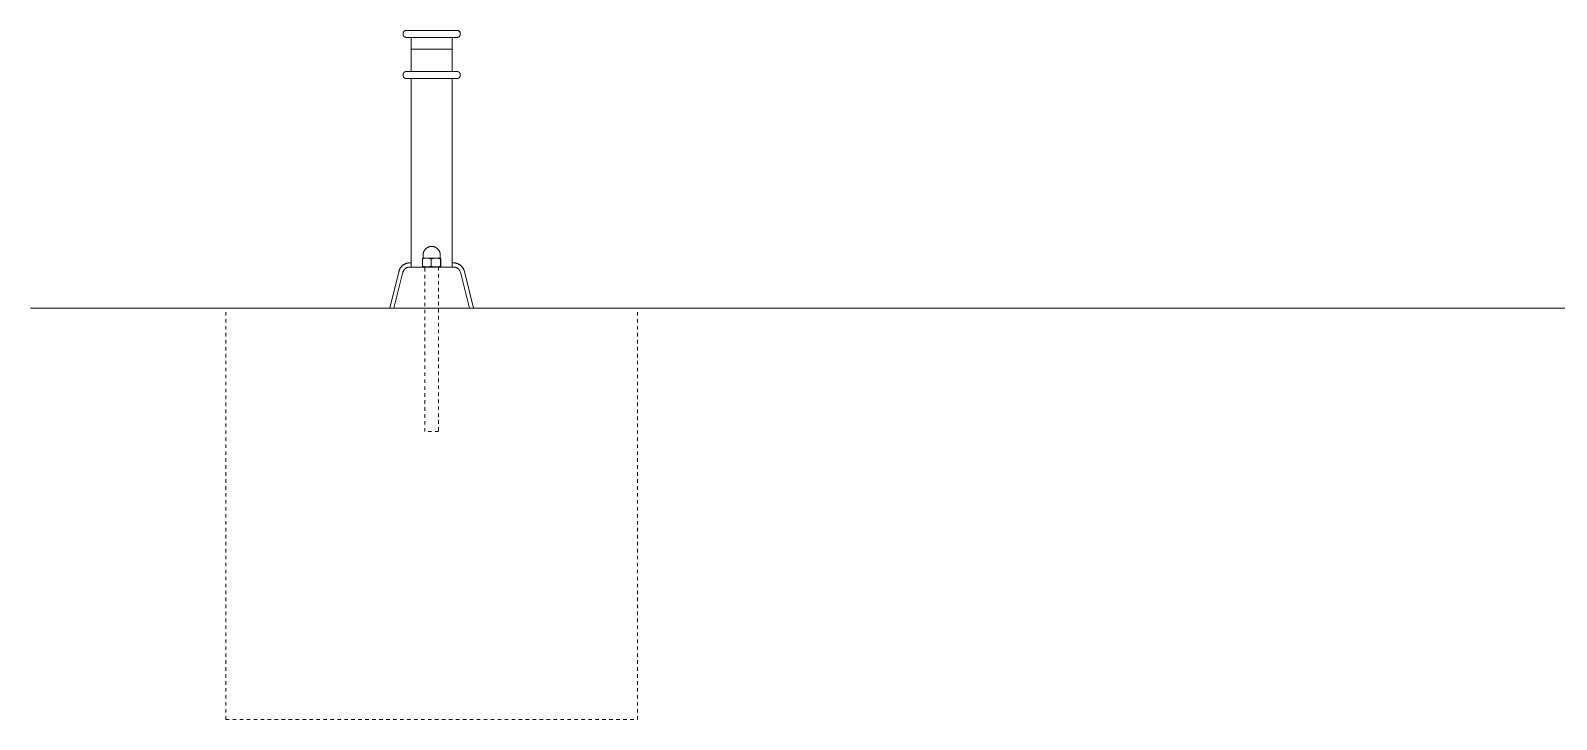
# Model space of a CAD drawing. Header units: inches. Extents: x -9 to 187, y -3 to 135.
# Drawn here: x -5.38 to 38.39, y 86.8 to 106.58 of the extents above; entities that cross this region are included whole.
import ezdxf

# ---------------------------------------------------------------- set-up
doc = ezdxf.new("R2010")
doc.units = ezdxf.units.IN
doc.linetypes.add('HIDDEN', pattern=[1.905, 1.27, -0.635])
doc.layers.add('ZANO_R', color=7, linetype='Continuous', lineweight=0)
doc.layers.add('ZANO_R_przerywana', color=250, linetype='HIDDEN', lineweight=0)

msp = doc.modelspace()

# ---------------------------------------------------------------- linework, layer by layer
at = {"layer": 'ZANO_R'}
for p, q in [((5.30864, 106.50271), (5.30869, 106.5054)), ((5.30864, 106.46334), (5.30864, 106.50271)), ((5.30864, 106.46334), (5.30869, 106.46066)), ((5.30869, 106.5054), (5.30883, 106.50809)), ((5.30869, 106.46066), (5.30883, 106.45797)), ((5.30883, 106.50809), (5.30906, 106.51076)), ((5.30883, 106.45797), (5.30906, 106.45529)), ((5.30906, 106.51076), (5.30938, 106.51343)), ((5.30906, 106.45529), (5.30938, 106.45262)), ((5.30938, 106.51343), (5.30979, 106.51609)), ((5.30938, 106.45262), (5.30979, 106.44997)), ((5.30979, 106.51609), (5.31029, 106.51873)), ((5.30979, 106.44997), (5.31029, 106.44733)), ((5.31029, 106.51873), (5.31088, 106.52135)), ((5.31029, 106.44733), (5.31088, 106.4447)), ((5.31088, 106.52135), (5.31156, 106.52395)), ((5.31088, 106.4447), (5.31156, 106.4421)), ((5.31156, 106.52395), (5.31233, 106.52653)), ((5.31156, 106.4421), (5.31233, 106.43953)), ((5.31233, 106.52653), (5.31319, 106.52908)), ((5.31233, 106.43953), (5.31319, 106.43698)), ((5.31319, 106.52908), (5.31413, 106.5316)), ((5.31319, 106.43698), (5.31413, 106.43446)), ((5.31413, 106.5316), (5.31516, 106.53408)), ((5.31413, 106.43446), (5.31516, 106.43198)), ((5.31516, 106.53408), (5.31627, 106.53653)), ((5.31516, 106.43198), (5.31627, 106.42953)), ((5.31627, 106.53653), (5.31747, 106.53894)), ((5.31627, 106.42953), (5.31747, 106.42712)), ((5.31747, 106.53894), (5.31875, 106.5413)), ((5.31747, 106.42712), (5.31875, 106.42476)), ((5.31875, 106.5413), (5.3201, 106.54362)), ((5.31875, 106.42476), (5.3201, 106.42243)), ((5.3201, 106.54362), (5.32154, 106.54589)), ((5.3201, 106.42243), (5.32154, 106.42016)), ((5.32154, 106.54589), (5.32305, 106.54812)), ((5.32154, 106.42016), (5.32305, 106.41794)), ((5.32305, 106.54812), (5.32464, 106.55029)), ((5.32305, 106.41794), (5.32464, 106.41577)), ((5.32464, 106.55029), (5.3263, 106.5524)), ((5.32464, 106.41577), (5.3263, 106.41366)), ((5.3263, 106.5524), (5.32803, 106.55446)), ((5.3263, 106.41366), (5.32803, 106.4116)), ((5.32803, 106.55446), (5.32984, 106.55645)), ((5.32803, 106.4116), (5.32984, 106.4096)), ((5.32984, 106.55645), (5.3317, 106.55839)), ((5.32984, 106.4096), (5.3317, 106.40767)), ((5.3317, 106.55839), (5.33364, 106.56026)), ((5.3317, 106.40767), (5.33364, 106.4058)), ((5.33364, 106.56026), (5.33563, 106.56206)), ((5.33364, 106.4058), (5.33563, 106.404)), ((5.33563, 106.56206), (5.33769, 106.56379)), ((5.33563, 106.404), (5.33769, 106.40227)), ((5.33769, 106.56379), (5.3398, 106.56545)), ((5.33769, 106.40227), (5.3398, 106.40061)), ((5.3398, 106.56545), (5.34197, 106.56704)), ((5.3398, 106.40061), (5.34197, 106.39902)), ((5.34197, 106.56704), (5.3442, 106.56855)), ((5.34197, 106.39902), (5.3442, 106.39751)), ((5.3442, 106.56855), (5.34647, 106.56999)), ((5.3442, 106.39751), (5.34647, 106.39607)), ((5.34647, 106.56999), (5.34879, 106.57134)), ((5.34647, 106.39607), (5.34879, 106.39471)), ((5.34879, 106.57134), (5.35115, 106.57262)), ((5.34879, 106.39471), (5.35115, 106.39344)), ((5.35115, 106.57262), (5.35356, 106.57382)), ((5.35115, 106.39344), (5.35356, 106.39224)), ((5.35356, 106.57382), (5.35601, 106.57493)), ((5.35356, 106.39224), (5.35601, 106.39113)), ((5.35601, 106.57493), (5.35849, 106.57596)), ((5.35601, 106.39113), (5.35849, 106.3901)), ((5.35849, 106.57596), (5.36101, 106.5769)), ((5.35849, 106.3901), (5.36101, 106.38916)), ((5.36101, 106.5769), (5.36356, 106.57776)), ((5.36101, 106.38916), (5.36356, 106.3883)), ((5.36356, 106.57776), (5.36614, 106.57853)), ((5.36356, 106.3883), (5.36614, 106.38753)), ((5.36614, 106.57853), (5.36874, 106.57921)), ((5.36614, 106.38753), (5.36874, 106.38685)), ((5.36874, 106.57921), (5.37136, 106.5798)), ((5.36874, 106.38685), (5.37136, 106.38626)), ((5.37136, 106.5798), (5.374, 106.5803)), ((5.37136, 106.38626), (5.374, 106.38575)), ((5.374, 106.5803), (5.37666, 106.58071)), ((5.374, 106.38575), (5.37666, 106.38534)), ((5.37666, 106.58071), (5.37933, 106.58103)), ((5.37666, 106.38534), (5.37933, 106.38502)), ((5.37933, 106.58103), (5.382, 106.58126)), ((5.37933, 106.38502), (5.382, 106.38479)), ((5.382, 106.58126), (5.38469, 106.5814)), ((5.382, 106.38479), (5.38469, 106.38466)), ((5.38469, 106.5814), (5.38738, 106.58145)), ((5.38469, 106.38466), (5.38738, 106.38461)), ((6.86284, 106.58145), (5.38738, 106.58145)), ((6.86284, 106.38461), (5.38738, 106.38461)), ((5.53459, 106.04952), (5.53459, 106.38461)), ((6.71563, 106.04952), (6.71563, 106.38461)), ((6.86553, 106.5814), (6.86284, 106.58145)), ((6.86553, 106.38466), (6.86284, 106.38461)), ((6.86822, 106.58126), (6.86553, 106.5814)), ((6.86822, 106.38479), (6.86553, 106.38466)), ((6.87089, 106.58103), (6.86822, 106.58126)), ((6.87089, 106.38502), (6.86822, 106.38479)), ((6.87356, 106.58071), (6.87089, 106.58103)), ((6.87356, 106.38534), (6.87089, 106.38502)), ((6.87622, 106.5803), (6.87356, 106.58071)), ((6.87622, 106.38575), (6.87356, 106.38534)), ((6.87886, 106.5798), (6.87622, 106.5803)), ((6.87886, 106.38626), (6.87622, 106.38575)), ((6.88148, 106.57921), (6.87886, 106.5798)), ((6.88148, 106.38685), (6.87886, 106.38626)), ((6.88408, 106.57853), (6.88148, 106.57921)), ((6.88408, 106.38753), (6.88148, 106.38685)), ((6.88666, 106.57776), (6.88408, 106.57853)), ((6.88666, 106.3883), (6.88408, 106.38753)), ((6.88921, 106.5769), (6.88666, 106.57776)), ((6.88921, 106.38916), (6.88666, 106.3883)), ((6.89173, 106.57596), (6.88921, 106.5769)), ((6.89173, 106.3901), (6.88921, 106.38916)), ((6.89421, 106.57493), (6.89173, 106.57596)), ((6.89421, 106.39113), (6.89173, 106.3901)), ((6.89666, 106.57382), (6.89421, 106.57493)), ((6.89666, 106.39224), (6.89421, 106.39113)), ((6.89907, 106.57262), (6.89666, 106.57382)), ((6.89907, 106.39344), (6.89666, 106.39224)), ((6.90143, 106.57134), (6.89907, 106.57262)), ((6.90143, 106.39471), (6.89907, 106.39344)), ((6.90375, 106.56999), (6.90143, 106.57134)), ((6.90375, 106.39607), (6.90143, 106.39471)), ((6.90602, 106.56855), (6.90375, 106.56999)), ((6.90602, 106.39751), (6.90375, 106.39607)), ((6.90825, 106.56704), (6.90602, 106.56855)), ((6.90825, 106.39902), (6.90602, 106.39751)), ((6.91042, 106.56545), (6.90825, 106.56704)), ((6.91042, 106.40061), (6.90825, 106.39902)), ((6.91253, 106.56379), (6.91042, 106.56545)), ((6.91253, 106.40227), (6.91042, 106.40061)), ((6.91459, 106.56206), (6.91253, 106.56379)), ((6.91459, 106.404), (6.91253, 106.40227)), ((6.91658, 106.56026), (6.91459, 106.56206)), ((6.91658, 106.4058), (6.91459, 106.404)), ((6.91852, 106.55839), (6.91658, 106.56026)), ((6.91852, 106.40767), (6.91658, 106.4058)), ((6.92038, 106.55645), (6.91852, 106.55839)), ((6.92038, 106.4096), (6.91852, 106.40767)), ((6.92219, 106.55446), (6.92038, 106.55645)), ((6.92219, 106.4116), (6.92038, 106.4096)), ((6.92392, 106.5524), (6.92219, 106.55446)), ((6.92392, 106.41366), (6.92219, 106.4116)), ((6.92558, 106.55029), (6.92392, 106.5524)), ((6.92558, 106.41577), (6.92392, 106.41366)), ((6.92717, 106.54812), (6.92558, 106.55029)), ((6.92717, 106.41794), (6.92558, 106.41577)), ((6.92868, 106.54589), (6.92717, 106.54812)), ((6.92868, 106.42016), (6.92717, 106.41794)), ((6.93012, 106.54362), (6.92868, 106.54589)), ((6.93012, 106.42243), (6.92868, 106.42016)), ((6.93147, 106.5413), (6.93012, 106.54362)), ((6.93147, 106.42476), (6.93012, 106.42243)), ((6.93275, 106.53894), (6.93147, 106.5413)), ((6.93275, 106.42712), (6.93147, 106.42476)), ((6.93395, 106.53653), (6.93275, 106.53894)), ((6.93395, 106.42953), (6.93275, 106.42712)), ((6.93506, 106.53408), (6.93395, 106.53653)), ((6.93506, 106.43198), (6.93395, 106.42953)), ((6.93609, 106.5316), (6.93506, 106.53408)), ((6.93609, 106.43446), (6.93506, 106.43198)), ((6.93703, 106.52908), (6.93609, 106.5316)), ((6.93703, 106.43698), (6.93609, 106.43446)), ((6.93789, 106.52653), (6.93703, 106.52908)), ((6.93789, 106.43953), (6.93703, 106.43698)), ((6.93866, 106.52395), (6.93789, 106.52653)), ((6.93866, 106.4421), (6.93789, 106.43953)), ((6.93934, 106.52135), (6.93866, 106.52395)), ((6.93934, 106.4447), (6.93866, 106.4421)), ((6.93993, 106.51873), (6.93934, 106.52135)), ((6.93993, 106.44733), (6.93934, 106.4447)), ((6.94043, 106.51609), (6.93993, 106.51873)), ((6.94043, 106.44997), (6.93993, 106.44733)), ((6.94084, 106.51343), (6.94043, 106.51609)), ((6.94084, 106.45262), (6.94043, 106.44997)), ((6.94116, 106.51076), (6.94084, 106.51343)), ((6.94116, 106.45529), (6.94084, 106.45262)), ((6.94139, 106.50809), (6.94116, 106.51076)), ((6.94139, 106.45797), (6.94116, 106.45529)), ((6.94153, 106.5054), (6.94139, 106.50809)), ((6.94153, 106.46066), (6.94139, 106.45797)), ((6.94158, 106.50271), (6.94153, 106.5054)), ((6.94158, 106.46334), (6.94153, 106.46066)), ((6.94158, 106.46334), (6.94158, 106.50271)), ((5.53459, 106.04952), (5.53459, 106.03887)), ((6.71563, 106.04952), (5.53459, 106.04952)), ((5.53459, 105.87228), (5.53459, 106.03887)), ((6.71563, 106.04952), (6.71563, 106.03887)), ((6.71563, 105.87228), (6.71563, 106.03887)), ((5.53459, 105.87228), (5.53459, 105.40042)), ((6.71563, 105.87228), (6.71563, 105.40042)), ((5.30864, 105.32168), (5.30869, 105.32437)), ((5.30864, 105.28231), (5.30864, 105.32168)), ((5.30864, 105.28231), (5.30869, 105.27962)), ((5.30869, 105.32437), (5.30883, 105.32705)), ((5.30869, 105.27962), (5.30883, 105.27694)), ((5.30883, 105.32705), (5.30906, 105.32973)), ((5.30883, 105.27694), (5.30906, 105.27426)), ((5.30906, 105.32973), (5.30938, 105.3324)), ((5.30906, 105.27426), (5.30938, 105.27159)), ((5.30938, 105.3324), (5.30979, 105.33506)), ((5.30938, 105.27159), (5.30979, 105.26893)), ((5.30979, 105.33506), (5.31029, 105.3377)), ((5.30979, 105.26893), (5.31029, 105.26629)), ((5.31029, 105.3377), (5.31088, 105.34032)), ((5.31029, 105.26629), (5.31088, 105.26367)), ((5.31088, 105.34032), (5.31156, 105.34292)), ((5.31088, 105.26367), (5.31156, 105.26107)), ((5.31156, 105.34292), (5.31233, 105.3455)), ((5.31156, 105.26107), (5.31233, 105.25849)), ((5.31233, 105.3455), (5.31319, 105.34805)), ((5.31233, 105.25849), (5.31319, 105.25595)), ((5.31319, 105.34805), (5.31413, 105.35056)), ((5.31319, 105.25595), (5.31413, 105.25343)), ((5.31413, 105.35056), (5.31516, 105.35305)), ((5.31413, 105.25343), (5.31516, 105.25094)), ((5.31516, 105.35305), (5.31627, 105.3555)), ((5.31516, 105.25094), (5.31627, 105.2485)), ((5.31627, 105.3555), (5.31747, 105.3579)), ((5.31627, 105.2485), (5.31747, 105.24609)), ((5.31747, 105.3579), (5.31875, 105.36027)), ((5.31747, 105.24609), (5.31875, 105.24372)), ((5.31875, 105.36027), (5.3201, 105.36259)), ((5.31875, 105.24372), (5.3201, 105.2414)), ((5.3201, 105.36259), (5.32154, 105.36486)), ((5.3201, 105.2414), (5.32154, 105.23913)), ((5.32154, 105.36486), (5.32305, 105.36709)), ((5.32154, 105.23913), (5.32305, 105.23691)), ((5.32305, 105.36709), (5.32464, 105.36926)), ((5.32305, 105.23691), (5.32464, 105.23474)), ((5.32464, 105.36926), (5.3263, 105.37137)), ((5.32464, 105.23474), (5.3263, 105.23262)), ((5.3263, 105.37137), (5.32803, 105.37343)), ((5.3263, 105.23262), (5.32803, 105.23057)), ((5.32803, 105.37343), (5.32984, 105.37542)), ((5.32803, 105.23057), (5.32984, 105.22857)), ((5.32984, 105.37542), (5.3317, 105.37735)), ((5.32984, 105.22857), (5.3317, 105.22664)), ((5.3317, 105.37735), (5.33364, 105.37922)), ((5.3317, 105.22664), (5.33364, 105.22477)), ((5.33364, 105.37922), (5.33563, 105.38102)), ((5.33364, 105.22477), (5.33563, 105.22297)), ((5.33563, 105.38102), (5.33769, 105.38276)), ((5.33563, 105.22297), (5.33769, 105.22124)), ((5.33769, 105.38276), (5.3398, 105.38442)), ((5.33769, 105.22124), (5.3398, 105.21958)), ((5.3398, 105.38442), (5.34197, 105.386)), ((5.3398, 105.21958), (5.34197, 105.21799)), ((5.34197, 105.386), (5.3442, 105.38752)), ((5.34197, 105.21799), (5.3442, 105.21648)), ((5.3442, 105.38752), (5.34647, 105.38895)), ((5.3442, 105.21648), (5.34647, 105.21504)), ((5.34647, 105.38895), (5.34879, 105.39031)), ((5.34647, 105.21504), (5.34879, 105.21368)), ((5.34879, 105.39031), (5.35115, 105.39159)), ((5.34879, 105.21368), (5.35115, 105.2124)), ((5.35115, 105.39159), (5.35356, 105.39278)), ((5.35115, 105.2124), (5.35356, 105.21121)), ((5.35356, 105.39278), (5.35601, 105.3939)), ((5.35356, 105.21121), (5.35601, 105.2101)), ((5.35601, 105.3939), (5.35849, 105.39493)), ((5.35601, 105.2101), (5.35849, 105.20907)), ((5.35849, 105.39493), (5.36101, 105.39587)), ((5.35849, 105.20907), (5.36101, 105.20812)), ((5.36101, 105.39587), (5.36356, 105.39673)), ((5.36101, 105.20812), (5.36356, 105.20727)), ((5.36356, 105.39673), (5.36614, 105.3975)), ((5.36356, 105.20727), (5.36614, 105.2065)), ((5.36614, 105.3975), (5.36874, 105.39818)), ((5.36614, 105.2065), (5.36874, 105.20582)), ((5.36874, 105.39818), (5.37136, 105.39877)), ((5.36874, 105.20582), (5.37136, 105.20522)), ((5.37136, 105.39877), (5.374, 105.39927)), ((5.37136, 105.20522), (5.374, 105.20472)), ((5.374, 105.39927), (5.37666, 105.39968)), ((5.374, 105.20472), (5.37666, 105.20431)), ((5.37666, 105.39968), (5.37933, 105.4)), ((5.37666, 105.20431), (5.37933, 105.20399)), ((5.37933, 105.4), (5.382, 105.40023)), ((5.37933, 105.20399), (5.382, 105.20376)), ((5.382, 105.40023), (5.38469, 105.40037)), ((5.382, 105.20376), (5.38469, 105.20362)), ((5.38469, 105.40037), (5.38738, 105.40042)), ((5.38469, 105.20362), (5.38738, 105.20358)), ((6.86284, 105.40042), (5.38738, 105.40042)), ((6.86284, 105.20358), (5.38738, 105.20358)), ((5.53459, 105.20358), (5.53459, 99.78685)), ((6.71563, 105.20358), (6.71563, 99.78685)), ((6.86553, 105.40037), (6.86284, 105.40042)), ((6.86553, 105.20362), (6.86284, 105.20358)), ((6.86822, 105.40023), (6.86553, 105.40037)), ((6.86822, 105.20376), (6.86553, 105.20362)), ((6.87089, 105.4), (6.86822, 105.40023)), ((6.87089, 105.20399), (6.86822, 105.20376)), ((6.87356, 105.39968), (6.87089, 105.4)), ((6.87356, 105.20431), (6.87089, 105.20399)), ((6.87622, 105.39927), (6.87356, 105.39968)), ((6.87622, 105.20472), (6.87356, 105.20431)), ((6.87886, 105.39877), (6.87622, 105.39927)), ((6.87886, 105.20522), (6.87622, 105.20472)), ((6.88148, 105.39818), (6.87886, 105.39877)), ((6.88148, 105.20582), (6.87886, 105.20522)), ((6.88408, 105.3975), (6.88148, 105.39818)), ((6.88408, 105.2065), (6.88148, 105.20582)), ((6.88666, 105.39673), (6.88408, 105.3975)), ((6.88666, 105.20727), (6.88408, 105.2065)), ((6.88921, 105.39587), (6.88666, 105.39673)), ((6.88921, 105.20812), (6.88666, 105.20727)), ((6.89173, 105.39493), (6.88921, 105.39587)), ((6.89173, 105.20907), (6.88921, 105.20812)), ((6.89421, 105.3939), (6.89173, 105.39493)), ((6.89421, 105.2101), (6.89173, 105.20907)), ((6.89666, 105.39278), (6.89421, 105.3939)), ((6.89666, 105.21121), (6.89421, 105.2101)), ((6.89907, 105.39159), (6.89666, 105.39278)), ((6.89907, 105.2124), (6.89666, 105.21121)), ((6.90143, 105.39031), (6.89907, 105.39159)), ((6.90143, 105.21368), (6.89907, 105.2124)), ((6.90375, 105.38895), (6.90143, 105.39031)), ((6.90375, 105.21504), (6.90143, 105.21368)), ((6.90602, 105.38752), (6.90375, 105.38895)), ((6.90602, 105.21648), (6.90375, 105.21504)), ((6.90825, 105.386), (6.90602, 105.38752)), ((6.90825, 105.21799), (6.90602, 105.21648)), ((6.91042, 105.38442), (6.90825, 105.386)), ((6.91042, 105.21958), (6.90825, 105.21799)), ((6.91253, 105.38276), (6.91042, 105.38442)), ((6.91253, 105.22124), (6.91042, 105.21958)), ((6.91459, 105.38102), (6.91253, 105.38276)), ((6.91459, 105.22297), (6.91253, 105.22124)), ((6.91658, 105.37922), (6.91459, 105.38102)), ((6.91658, 105.22477), (6.91459, 105.22297)), ((6.91852, 105.37735), (6.91658, 105.37922)), ((6.91852, 105.22664), (6.91658, 105.22477)), ((6.92038, 105.37542), (6.91852, 105.37735)), ((6.92038, 105.22857), (6.91852, 105.22664)), ((6.92219, 105.37343), (6.92038, 105.37542)), ((6.92219, 105.23057), (6.92038, 105.22857)), ((6.92392, 105.37137), (6.92219, 105.37343)), ((6.92392, 105.23262), (6.92219, 105.23057)), ((6.92558, 105.36926), (6.92392, 105.37137)), ((6.92558, 105.23474), (6.92392, 105.23262)), ((6.92717, 105.36709), (6.92558, 105.36926)), ((6.92717, 105.23691), (6.92558, 105.23474)), ((6.92868, 105.36486), (6.92717, 105.36709)), ((6.92868, 105.23913), (6.92717, 105.23691)), ((6.93012, 105.36259), (6.92868, 105.36486)), ((6.93012, 105.2414), (6.92868, 105.23913)), ((6.93147, 105.36027), (6.93012, 105.36259)), ((6.93147, 105.24372), (6.93012, 105.2414)), ((6.93275, 105.3579), (6.93147, 105.36027)), ((6.93275, 105.24609), (6.93147, 105.24372)), ((6.93395, 105.3555), (6.93275, 105.3579)), ((6.93395, 105.2485), (6.93275, 105.24609)), ((6.93506, 105.35305), (6.93395, 105.3555)), ((6.93506, 105.25094), (6.93395, 105.2485)), ((6.93609, 105.35056), (6.93506, 105.35305)), ((6.93609, 105.25343), (6.93506, 105.25094)), ((6.93703, 105.34805), (6.93609, 105.35056)), ((6.93703, 105.25595), (6.93609, 105.25343)), ((6.93789, 105.3455), (6.93703, 105.34805)), ((6.93789, 105.25849), (6.93703, 105.25595)), ((6.93866, 105.34292), (6.93789, 105.3455)), ((6.93866, 105.26107), (6.93789, 105.25849)), ((6.93934, 105.34032), (6.93866, 105.34292)), ((6.93934, 105.26367), (6.93866, 105.26107)), ((6.93993, 105.3377), (6.93934, 105.34032)), ((6.93993, 105.26629), (6.93934, 105.26367)), ((6.94043, 105.33506), (6.93993, 105.3377)), ((6.94043, 105.26893), (6.93993, 105.26629)), ((6.94084, 105.3324), (6.94043, 105.33506)), ((6.94084, 105.27159), (6.94043, 105.26893)), ((6.94116, 105.32973), (6.94084, 105.3324)), ((6.94116, 105.27426), (6.94084, 105.27159)), ((6.94139, 105.32705), (6.94116, 105.32973)), ((6.94139, 105.27694), (6.94116, 105.27426)), ((6.94153, 105.32437), (6.94139, 105.32705)), ((6.94153, 105.27962), (6.94139, 105.27694)), ((6.94158, 105.32168), (6.94153, 105.32437)), ((6.94158, 105.28231), (6.94153, 105.27962)), ((6.94158, 105.28231), (6.94158, 105.32168)), ((5.90291, 100.23983), (5.90665, 100.24735)), ((5.90665, 100.24735), (5.91064, 100.25475)), ((5.91064, 100.25475), (5.91488, 100.262)), ((5.91488, 100.262), (5.91937, 100.2691)), ((5.91937, 100.2691), (5.9241, 100.27605)), ((5.9241, 100.27605), (5.92906, 100.28283)), ((5.92906, 100.28283), (5.93425, 100.28943)), ((5.93425, 100.28943), (5.93966, 100.29586)), ((5.93966, 100.29586), (5.94529, 100.3021)), ((5.94529, 100.3021), (5.95113, 100.30814)), ((5.95113, 100.30814), (5.95717, 100.31398)), ((5.95717, 100.31398), (5.96341, 100.31961)), ((5.96341, 100.31961), (5.96983, 100.32502)), ((5.96983, 100.32502), (5.97644, 100.33021)), ((5.97644, 100.33021), (5.98322, 100.33517)), ((5.98322, 100.33517), (5.99016, 100.3399)), ((5.99016, 100.3399), (5.99727, 100.34438)), ((5.99727, 100.34438), (6.00452, 100.34863)), ((6.00452, 100.34863), (6.01191, 100.35262)), ((6.01191, 100.35262), (6.01944, 100.35636)), ((6.01944, 100.35636), (6.02708, 100.35983)), ((6.02708, 100.35983), (6.03485, 100.36305)), ((6.03485, 100.36305), (6.04271, 100.366)), ((6.04271, 100.366), (6.05068, 100.36868)), ((6.05068, 100.36868), (6.05873, 100.37108)), ((6.05873, 100.37108), (6.06685, 100.37321)), ((6.06685, 100.37321), (6.07505, 100.37506)), ((6.07505, 100.37506), (6.0833, 100.37663)), ((6.0833, 100.37663), (6.09161, 100.37791)), ((6.09161, 100.37791), (6.09995, 100.37891)), ((6.09995, 100.37891), (6.10832, 100.37963)), ((6.10832, 100.37963), (6.11671, 100.38006)), ((6.11671, 100.38006), (6.12511, 100.3802)), ((6.12511, 100.3802), (6.13351, 100.38006)), ((6.13351, 100.38006), (6.1419, 100.37963)), ((6.1419, 100.37963), (6.15027, 100.37891)), ((6.15027, 100.37891), (6.15861, 100.37791)), ((6.15861, 100.37791), (6.16692, 100.37663)), ((6.16692, 100.37663), (6.17517, 100.37506)), ((6.17517, 100.37506), (6.18337, 100.37321)), ((6.18337, 100.37321), (6.19149, 100.37108)), ((6.19149, 100.37108), (6.19954, 100.36868)), ((6.19954, 100.36868), (6.20751, 100.366)), ((6.20751, 100.366), (6.21537, 100.36305)), ((6.21537, 100.36305), (6.22314, 100.35983)), ((6.22314, 100.35983), (6.23078, 100.35636)), ((6.23078, 100.35636), (6.23831, 100.35262)), ((6.23831, 100.35262), (6.2457, 100.34863)), ((6.2457, 100.34863), (6.25295, 100.34438)), ((6.25295, 100.34438), (6.26006, 100.3399)), ((6.26006, 100.3399), (6.267, 100.33517)), ((6.267, 100.33517), (6.27378, 100.33021)), ((6.27378, 100.33021), (6.28039, 100.32502)), ((6.28039, 100.32502), (6.28681, 100.31961)), ((6.28681, 100.31961), (6.29305, 100.31398)), ((6.29305, 100.31398), (6.29909, 100.30814)), ((6.29909, 100.30814), (6.30493, 100.3021)), ((6.30493, 100.3021), (6.31056, 100.29586)), ((6.31056, 100.29586), (6.31597, 100.28943)), ((6.31597, 100.28943), (6.32116, 100.28283)), ((6.32116, 100.28283), (6.32612, 100.27605)), ((6.32612, 100.27605), (6.33085, 100.2691)), ((6.33085, 100.2691), (6.33534, 100.262)), ((6.33534, 100.262), (6.33958, 100.25475)), ((6.33958, 100.25475), (6.34357, 100.24735)), ((6.34357, 100.24735), (6.34731, 100.23983)), ((5.25937, 99.80471), (5.26661, 99.81249)), ((5.26661, 99.81249), (5.27411, 99.82003)), ((5.27411, 99.82003), (5.28186, 99.8273)), ((5.28186, 99.8273), (5.28986, 99.83431)), ((5.28986, 99.83431), (5.29809, 99.84104)), ((5.29809, 99.84104), (5.30654, 99.84749)), ((5.30654, 99.84749), (5.31521, 99.85364)), ((5.31521, 99.85364), (5.32408, 99.85949)), ((5.32408, 99.85949), (5.33315, 99.86504)), ((5.33315, 99.86504), (5.3424, 99.87028)), ((5.3424, 99.87028), (5.35183, 99.8752)), ((5.35183, 99.8752), (5.36142, 99.87979)), ((5.36142, 99.87979), (5.37115, 99.88406)), ((5.37115, 99.88406), (5.38103, 99.88799)), ((5.38103, 99.88799), (5.39104, 99.89158)), ((5.39104, 99.89158), (5.40116, 99.89483)), ((5.40116, 99.89483), (5.41139, 99.89773)), ((5.41139, 99.89773), (5.42171, 99.90028)), ((5.42171, 99.90028), (5.43211, 99.90248)), ((5.43211, 99.90248), (5.44258, 99.90433)), ((5.44258, 99.90433), (5.45311, 99.90581)), ((5.45311, 99.90581), (5.46368, 99.90694)), ((5.46368, 99.90694), (5.47428, 99.9077)), ((5.4743, 99.9077), (5.53459, 99.9077)), ((5.86353, 100.02272), (5.86905, 100.04548)), ((5.87559, 100.02687), (5.86353, 100.02272)), ((5.86353, 99.81254), (5.86353, 100.02272)), ((5.87559, 99.8084), (5.86353, 99.81254)), ((5.86905, 99.78979), (5.86353, 99.81254)), ((5.86905, 100.04548), (5.86922, 100.04558)), ((5.86923, 100.04558), (5.86922, 100.04558)), ((5.86922, 100.04558), (5.86922, 100.04558)), ((5.86922, 100.04558), (5.86923, 100.04558)), ((5.86923, 100.04558), (5.86928, 100.04558)), ((5.86928, 100.04558), (5.86957, 100.04558)), ((5.86957, 100.04558), (5.87086, 100.04558)), ((5.87086, 100.04558), (5.87644, 100.04558)), ((5.87489, 100.04565), (5.87505, 100.04567)), ((5.87505, 100.04567), (5.8752, 100.04569)), ((5.8752, 100.04569), (5.87536, 100.04572)), ((5.87536, 100.04572), (5.87552, 100.04576)), ((5.87552, 100.04576), (5.87567, 100.0458)), ((5.88778, 100.03061), (5.87559, 100.02687)), ((5.88778, 99.80466), (5.87559, 99.8084)), ((5.87567, 100.0458), (5.87582, 100.04584)), ((5.87582, 100.04584), (5.87597, 100.04589)), ((5.87597, 100.04589), (5.87612, 100.04595)), ((5.87612, 100.04595), (5.87627, 100.04601)), ((5.87627, 100.04601), (5.87642, 100.04608)), ((5.87642, 100.04608), (5.87656, 100.04615)), ((5.87644, 100.04558), (5.89962, 100.04558)), ((5.87656, 100.04615), (5.8767, 100.04623)), ((5.8767, 100.04623), (5.87684, 100.04631)), ((5.87684, 100.04631), (5.87697, 100.04639)), ((5.87697, 100.04639), (5.8771, 100.04648)), ((5.8771, 100.04648), (5.87723, 100.04658)), ((5.87723, 100.04658), (5.87736, 100.04668)), ((5.87736, 100.04668), (5.87748, 100.04678)), ((5.87748, 100.04678), (5.87759, 100.04689)), ((5.87759, 100.04689), (5.87771, 100.047)), ((5.87771, 100.047), (5.87782, 100.04711)), ((5.87782, 100.04711), (5.87793, 100.04723)), ((5.87793, 100.04723), (5.87803, 100.04735)), ((5.87803, 100.04735), (5.87813, 100.04748)), ((5.87813, 100.04748), (5.87822, 100.04761)), ((5.87822, 100.04761), (5.87831, 100.04774)), ((5.87831, 100.04774), (5.87839, 100.04787)), ((5.87839, 100.04787), (5.87847, 100.04801)), ((5.87847, 100.04801), (5.87855, 100.04815)), ((5.87855, 100.04815), (5.87862, 100.0483)), ((5.87862, 100.0483), (5.87868, 100.04844)), ((5.87868, 100.04844), (5.87874, 100.04859)), ((5.87874, 100.04859), (5.8788, 100.04874)), ((5.8788, 100.04874), (5.87885, 100.04889)), ((5.87885, 100.04889), (5.8789, 100.04904)), ((5.8789, 100.04904), (5.87893, 100.0492)), ((5.87893, 100.0492), (5.87897, 100.04935)), ((5.87897, 100.04935), (5.879, 100.04951)), ((5.879, 100.04951), (5.87902, 100.04967)), ((5.87902, 100.04967), (5.87904, 100.04983)), ((5.87904, 100.04983), (5.87905, 100.04998)), ((5.87905, 100.04998), (5.87906, 100.05014)), ((5.87906, 100.13416), (5.87921, 100.14256)), ((5.87906, 100.0503), (5.87906, 100.13416)), ((5.87906, 100.05014), (5.87906, 100.0503)), ((5.87921, 100.14256), (5.87964, 100.15095)), ((5.87964, 100.15095), (5.88035, 100.15932)), ((5.88035, 100.15932), (5.88135, 100.16766)), ((5.88135, 100.16766), (5.88264, 100.17596)), ((5.88264, 100.17596), (5.88421, 100.18422)), ((5.88421, 100.18422), (5.88606, 100.19241)), ((5.88606, 100.19241), (5.88819, 100.20054)), ((5.9001, 100.03394), (5.88778, 100.03061)), ((5.88819, 100.20054), (5.89059, 100.20859)), ((5.89059, 100.20859), (5.89327, 100.21655)), ((5.89327, 100.21655), (5.89622, 100.22442)), ((5.89622, 100.22442), (5.89943, 100.23218)), ((5.89943, 100.23218), (5.90291, 100.23983)), ((5.89962, 100.04558), (5.98519, 100.04558)), ((5.91251, 100.03686), (5.9001, 100.03394)), ((5.92502, 100.03936), (5.91251, 100.03686)), ((5.9376, 100.04145), (5.92502, 100.03936)), ((5.95025, 100.04312), (5.9376, 100.04145)), ((5.96294, 100.04436), (5.95025, 100.04312)), ((5.97567, 100.04518), (5.96294, 100.04436)), ((5.98842, 100.04558), (5.97567, 100.04518)), ((6.00117, 100.04518), (5.98842, 100.04558)), ((5.99209, 100.04558), (6.24076, 100.04558)), ((6.0139, 100.04436), (6.00117, 100.04518)), ((6.02659, 100.04312), (6.0139, 100.04436)), ((6.03924, 100.04145), (6.02659, 100.04312)), ((6.05182, 100.03937), (6.03924, 100.04145)), ((6.06433, 100.03686), (6.05182, 100.03937)), ((6.07674, 100.03394), (6.06433, 100.03686)), ((6.08906, 100.03061), (6.07674, 100.03394)), ((6.10125, 100.02687), (6.08906, 100.03061)), ((6.10125, 99.8084), (6.08906, 99.80466)), ((6.11331, 100.02272), (6.10125, 100.02687)), ((6.11331, 99.81254), (6.10125, 99.8084)), ((6.12598, 100.02688), (6.11331, 100.02272)), ((6.11331, 100.02272), (6.11331, 99.81254)), ((6.11331, 99.81254), (6.12598, 99.80839)), ((6.13878, 100.03062), (6.12598, 100.02688)), ((6.12598, 99.80839), (6.13878, 99.80465)), ((6.15169, 100.03396), (6.13878, 100.03062)), ((6.1647, 100.03688), (6.15169, 100.03396)), ((6.1778, 100.03938), (6.1647, 100.03688)), ((6.19096, 100.04147), (6.1778, 100.03938)), ((6.20419, 100.04313), (6.19096, 100.04147)), ((6.21747, 100.04437), (6.20419, 100.04313)), ((6.23078, 100.04519), (6.21747, 100.04437)), ((6.24411, 100.04558), (6.23078, 100.04519)), ((6.25743, 100.04519), (6.24411, 100.04558)), ((6.24791, 100.04558), (6.38061, 100.04558)), ((6.27074, 100.04437), (6.25743, 100.04519)), ((6.28402, 100.04313), (6.27074, 100.04437)), ((6.29725, 100.04147), (6.28402, 100.04313)), ((6.31042, 100.03938), (6.29725, 100.04147)), ((6.32351, 100.03688), (6.31042, 100.03938)), ((6.33652, 100.03396), (6.32351, 100.03688)), ((6.34943, 100.03062), (6.33652, 100.03396)), ((6.34731, 100.23983), (6.35079, 100.23218)), ((6.36223, 100.02688), (6.34943, 100.03062)), ((6.34943, 99.80465), (6.36223, 99.80839)), ((6.35079, 100.23218), (6.354, 100.22442)), ((6.354, 100.22442), (6.35695, 100.21655)), ((6.35695, 100.21655), (6.35963, 100.20859)), ((6.35963, 100.20859), (6.36203, 100.20054)), ((6.36203, 100.20054), (6.36416, 100.19241)), ((6.3749, 100.02272), (6.36223, 100.02688)), ((6.36223, 99.80839), (6.3749, 99.81254)), ((6.36416, 100.19241), (6.36601, 100.18422)), ((6.36601, 100.18422), (6.36758, 100.17596)), ((6.36758, 100.17596), (6.36887, 100.16766)), ((6.36887, 100.16766), (6.36987, 100.15932)), ((6.36987, 100.15932), (6.37058, 100.15095)), ((6.37058, 100.15095), (6.37101, 100.14256)), ((6.37101, 100.14256), (6.37116, 100.13416)), ((6.37116, 100.13416), (6.37116, 100.0503)), ((6.37116, 100.0503), (6.37116, 100.05014)), ((6.37116, 100.05014), (6.37117, 100.04998)), ((6.37117, 100.04998), (6.37118, 100.04983)), ((6.37118, 100.04983), (6.3712, 100.04967)), ((6.3712, 100.04967), (6.37122, 100.04951)), ((6.37122, 100.04951), (6.37125, 100.04935)), ((6.37125, 100.04935), (6.37129, 100.0492)), ((6.37129, 100.0492), (6.37132, 100.04904)), ((6.37132, 100.04904), (6.37137, 100.04889)), ((6.37137, 100.04889), (6.37142, 100.04874)), ((6.37142, 100.04874), (6.37148, 100.04859)), ((6.37148, 100.04859), (6.37154, 100.04844)), ((6.37154, 100.04844), (6.3716, 100.0483)), ((6.3716, 100.0483), (6.37167, 100.04815)), ((6.37167, 100.04815), (6.37175, 100.04801)), ((6.37175, 100.04801), (6.37183, 100.04787)), ((6.37183, 100.04787), (6.37191, 100.04774)), ((6.37191, 100.04774), (6.372, 100.04761)), ((6.372, 100.04761), (6.37209, 100.04748)), ((6.37209, 100.04748), (6.37219, 100.04735)), ((6.37219, 100.04735), (6.37229, 100.04723)), ((6.37229, 100.04723), (6.3724, 100.04711)), ((6.3724, 100.04711), (6.37251, 100.047)), ((6.37251, 100.047), (6.37263, 100.04689)), ((6.37263, 100.04689), (6.37274, 100.04678)), ((6.37274, 100.04678), (6.37286, 100.04668)), ((6.37286, 100.04668), (6.37299, 100.04658)), ((6.37299, 100.04658), (6.37312, 100.04648)), ((6.37312, 100.04648), (6.37325, 100.04639)), ((6.37325, 100.04639), (6.37338, 100.04631)), ((6.37338, 100.04631), (6.37352, 100.04623)), ((6.37352, 100.04623), (6.37366, 100.04615)), ((6.37366, 100.04615), (6.3738, 100.04608)), ((6.3738, 100.04608), (6.37395, 100.04601)), ((6.37395, 100.04601), (6.3741, 100.04595)), ((6.3741, 100.04595), (6.37425, 100.04589)), ((6.37425, 100.04589), (6.3744, 100.04584)), ((6.3744, 100.04584), (6.37455, 100.0458)), ((6.37455, 100.0458), (6.3747, 100.04576)), ((6.3747, 100.04576), (6.37486, 100.04572)), ((6.37486, 100.04572), (6.37502, 100.04569)), ((6.3808, 100.04558), (6.3749, 100.02272)), ((6.3749, 99.81254), (6.3749, 100.02272)), ((6.3749, 99.81254), (6.3808, 99.78969)), ((6.37502, 100.04569), (6.37517, 100.04567)), ((6.37517, 100.04567), (6.37533, 100.04565)), ((6.38669, 100.02272), (6.3808, 100.04558)), ((6.3808, 99.78969), (6.38669, 99.81254)), ((6.38669, 99.81254), (6.38669, 100.02272)), ((6.71563, 99.9077), (6.76376, 99.9077)), ((6.76376, 99.9077), (6.77441, 99.90735)), ((6.77441, 99.90735), (6.78503, 99.90663)), ((6.78503, 99.90663), (6.79563, 99.90556)), ((6.79563, 99.90556), (6.80618, 99.90412)), ((6.80618, 99.90412), (6.81667, 99.90232)), ((6.81667, 99.90232), (6.8271, 99.90016)), ((6.8271, 99.90016), (6.83745, 99.89765)), ((6.83745, 99.89765), (6.84771, 99.89478)), ((6.84771, 99.89478), (6.85786, 99.89157)), ((6.85786, 99.89157), (6.8679, 99.88801)), ((6.8679, 99.88801), (6.87781, 99.88411)), ((6.87781, 99.88411), (6.88758, 99.87987)), ((6.88758, 99.87987), (6.8972, 99.8753)), ((6.8972, 99.8753), (6.90666, 99.87041)), ((6.90666, 99.87041), (6.91594, 99.8652)), ((6.91594, 99.8652), (6.92504, 99.85967)), ((6.92504, 99.85967), (6.93395, 99.85383)), ((6.93395, 99.85383), (6.94265, 99.84769)), ((6.94265, 99.84769), (6.95114, 99.84126)), ((6.95114, 99.84126), (6.95941, 99.83454)), ((6.95941, 99.83454), (6.96743, 99.82755)), ((6.96743, 99.82755), (6.97522, 99.82028)), ((6.97522, 99.82028), (6.98275, 99.81275)), ((6.98275, 99.81275), (6.99002, 99.80497)), ((4.92439, 98.61209), (5.1849, 99.6541)), ((5.0425, 98.60582), (5.30048, 99.63776)), ((5.1849, 99.6541), (5.18705, 99.66452)), ((5.18705, 99.66452), (5.18955, 99.67485)), ((5.18955, 99.67485), (5.1924, 99.68509)), ((5.1924, 99.68509), (5.1956, 99.69523)), ((5.1956, 99.69523), (5.19915, 99.70525)), ((5.19915, 99.70525), (5.20303, 99.71515)), ((5.20303, 99.71515), (5.20725, 99.7249)), ((5.20725, 99.7249), (5.2118, 99.73451)), ((5.2118, 99.73451), (5.21668, 99.74396)), ((5.21668, 99.74396), (5.22187, 99.75324)), ((5.22187, 99.75324), (5.22738, 99.76233)), ((5.22738, 99.76233), (5.23319, 99.77123)), ((5.23319, 99.77123), (5.2393, 99.77993)), ((5.2393, 99.77993), (5.24571, 99.78842)), ((5.24571, 99.78842), (5.2524, 99.79668)), ((5.2524, 99.79668), (5.25937, 99.80471)), ((5.30212, 99.64388), (5.30048, 99.63776)), ((5.31362, 99.67443), (5.30212, 99.64388)), ((5.31362, 99.67443), (5.31604, 99.67935)), ((5.31388, 99.67498), (5.31552, 99.67832)), ((5.31552, 99.67832), (5.31723, 99.68164)), ((5.31604, 99.67935), (5.3186, 99.6842)), ((5.32015, 99.6868), (5.31723, 99.68144)), ((5.31745, 99.68205), (5.31915, 99.68521)), ((5.3186, 99.6842), (5.32129, 99.68898)), ((5.32325, 99.69207), (5.32015, 99.6868)), ((5.32129, 99.68898), (5.32324, 99.69227)), ((5.32325, 99.69227), (5.32683, 99.69795)), ((5.32683, 99.69795), (5.33062, 99.70351)), ((5.33062, 99.70351), (5.33459, 99.70893)), ((5.33459, 99.70893), (5.33874, 99.71422)), ((5.33874, 99.71422), (5.34307, 99.71936)), ((5.34307, 99.71936), (5.34757, 99.72435)), ((5.34757, 99.72435), (5.35224, 99.72919)), ((5.35224, 99.72919), (5.35707, 99.73386)), ((5.35707, 99.73386), (5.36206, 99.73836)), ((5.36206, 99.73836), (5.36721, 99.74269)), ((5.36721, 99.74269), (5.37249, 99.74685)), ((5.37249, 99.74685), (5.37792, 99.75082)), ((5.37792, 99.75082), (5.38347, 99.7546)), ((5.38347, 99.7546), (5.38916, 99.75819)), ((5.38916, 99.75819), (5.39496, 99.76159)), ((5.39496, 99.76159), (5.40087, 99.76478)), ((5.40087, 99.76478), (5.40689, 99.76777)), ((5.40689, 99.76777), (5.41301, 99.77055)), ((5.41301, 99.77055), (5.41922, 99.77313)), ((5.41922, 99.77313), (5.42552, 99.77549)), ((5.42552, 99.77549), (5.43189, 99.77763)), ((5.43189, 99.77763), (5.43833, 99.77955)), ((5.43833, 99.77955), (5.44483, 99.78126)), ((5.44483, 99.78126), (5.45139, 99.78274)), ((5.45139, 99.78274), (5.45799, 99.78399)), ((5.45799, 99.78399), (5.46464, 99.78502)), ((5.46464, 99.78502), (5.47131, 99.78582)), ((5.47131, 99.78582), (5.47801, 99.7864)), ((5.47801, 99.7864), (5.48472, 99.78674)), ((5.48472, 99.78674), (5.49144, 99.78685)), ((5.49144, 99.78685), (6.75878, 99.78685)), ((5.84954, 99.78969), (5.86924, 99.78969)), ((5.86922, 99.78969), (5.86905, 99.78979)), ((5.86926, 99.78969), (5.98842, 99.78969)), ((5.9001, 99.80133), (5.88778, 99.80466)), ((5.91251, 99.79841), (5.9001, 99.80133)), ((5.92502, 99.7959), (5.91251, 99.79841)), ((5.9376, 99.79382), (5.92502, 99.7959)), ((5.95025, 99.79215), (5.9376, 99.79382)), ((5.96294, 99.79091), (5.95025, 99.79215)), ((5.97567, 99.79008), (5.96294, 99.79091)), ((5.98842, 99.78969), (5.97567, 99.79008)), ((6.00117, 99.79008), (5.98842, 99.78969)), ((5.98842, 99.78969), (6.23742, 99.78969)), ((6.0139, 99.7909), (6.00117, 99.79008)), ((6.02659, 99.79215), (6.0139, 99.7909)), ((6.03924, 99.79381), (6.02659, 99.79215)), ((6.05182, 99.7959), (6.03924, 99.79381)), ((6.06433, 99.7984), (6.05182, 99.7959)), ((6.07674, 99.80132), (6.06433, 99.7984)), ((6.08906, 99.80466), (6.07674, 99.80132)), ((6.13878, 99.80465), (6.15169, 99.80131)), ((6.15169, 99.80131), (6.1647, 99.79839)), ((6.1647, 99.79839), (6.1778, 99.79589)), ((6.1778, 99.79589), (6.19096, 99.7938)), ((6.19096, 99.7938), (6.20419, 99.79214)), ((6.20419, 99.79214), (6.21747, 99.7909)), ((6.21747, 99.7909), (6.23078, 99.79008)), ((6.23078, 99.79008), (6.24411, 99.78969)), ((6.24411, 99.78969), (6.25743, 99.79008)), ((6.25013, 99.78969), (6.38062, 99.78969)), ((6.25743, 99.79008), (6.27074, 99.7909)), ((6.27074, 99.7909), (6.28402, 99.79214)), ((6.28402, 99.79214), (6.29725, 99.7938)), ((6.29725, 99.7938), (6.31042, 99.79589)), ((6.31042, 99.79589), (6.32351, 99.79839)), ((6.32351, 99.79839), (6.33652, 99.80131)), ((6.33652, 99.80131), (6.34943, 99.80465)), ((6.38098, 99.78969), (6.40068, 99.78969)), ((6.75878, 99.78685), (6.7655, 99.78674)), ((6.7655, 99.78674), (6.77221, 99.7864)), ((6.77221, 99.7864), (6.77891, 99.78582)), ((6.77891, 99.78582), (6.78558, 99.78502)), ((6.78558, 99.78502), (6.79223, 99.78399)), ((6.79223, 99.78399), (6.79883, 99.78274)), ((6.79883, 99.78274), (6.80539, 99.78126)), ((6.80539, 99.78126), (6.81189, 99.77955)), ((6.81189, 99.77955), (6.81833, 99.77763)), ((6.81833, 99.77763), (6.8247, 99.77549)), ((6.8247, 99.77549), (6.831, 99.77313)), ((6.831, 99.77313), (6.83721, 99.77055)), ((6.83721, 99.77055), (6.84333, 99.76777)), ((6.84333, 99.76777), (6.84935, 99.76478)), ((6.84935, 99.76478), (6.85526, 99.76159)), ((6.85526, 99.76159), (6.86106, 99.75819)), ((6.86106, 99.75819), (6.86675, 99.7546)), ((6.86675, 99.7546), (6.8723, 99.75082)), ((6.8723, 99.75082), (6.87773, 99.74685)), ((6.87773, 99.74685), (6.88301, 99.74269)), ((6.88301, 99.74269), (6.88816, 99.73836)), ((6.88816, 99.73836), (6.89315, 99.73386)), ((6.89315, 99.73386), (6.89798, 99.72919)), ((6.89798, 99.72919), (6.90265, 99.72435)), ((6.90265, 99.72435), (6.90715, 99.71936)), ((6.90715, 99.71936), (6.91148, 99.71422)), ((6.91148, 99.71422), (6.91563, 99.70893)), ((6.91563, 99.70893), (6.9196, 99.70351)), ((6.9196, 99.70351), (6.92339, 99.69795)), ((6.92339, 99.69795), (6.92697, 99.69227)), ((6.93036, 99.68629), (6.92697, 99.69207)), ((6.92698, 99.69227), (6.92893, 99.68898)), ((6.92893, 99.68898), (6.93162, 99.6842)), ((6.93354, 99.68039), (6.93036, 99.68629)), ((6.93107, 99.68521), (6.93277, 99.68205)), ((6.93162, 99.6842), (6.93418, 99.67935)), ((6.93299, 99.68164), (6.9347, 99.67832)), ((6.93652, 99.67439), (6.93354, 99.68039)), ((6.93418, 99.67935), (6.9366, 99.67443)), ((6.9347, 99.67832), (6.93634, 99.67498)), ((6.93634, 99.67498), (6.94974, 99.63776)), ((6.94974, 99.63776), (7.20772, 98.60582)), ((6.99002, 99.80497), (6.99702, 99.79694)), ((6.99702, 99.79694), (7.00374, 99.78868)), ((7.00374, 99.78868), (7.01018, 99.78019)), ((7.01018, 99.78019), (7.01632, 99.77149)), ((7.01632, 99.77149), (7.02216, 99.76259)), ((7.02216, 99.76259), (7.02769, 99.75349)), ((7.02769, 99.75349), (7.03291, 99.74421)), ((7.03291, 99.74421), (7.0378, 99.73475)), ((7.0378, 99.73475), (7.04238, 99.72513)), ((7.04238, 99.72513), (7.04662, 99.71536)), ((7.04662, 99.71536), (7.05052, 99.70545)), ((7.05052, 99.70545), (7.05408, 99.69542)), ((7.05408, 99.69542), (7.0573, 99.68526)), ((7.0573, 99.68526), (7.06017, 99.67501)), ((7.06017, 99.67501), (7.06268, 99.66466)), ((7.06268, 99.66466), (7.32582, 98.61211)), ((0.21995, 98.60582), (12.03027, 98.60582)), ((5.00313, 98.61209), (4.92439, 98.61209)), ((5.04406, 98.61209), (5.00313, 98.61209)), ((7.24709, 98.61209), (7.20616, 98.61209)), ((7.32575, 98.61209), (7.24709, 98.61209))]:
    msp.add_line(p, q, dxfattribs=at)
msp.add_lwpolyline([(-5.38302, 98.60582), (182.49726, 98.60582)], dxfattribs=at)
at = {"layer": 'ZANO_R_przerywana', "ltscale": 0.05}
for p, q in [((5.92827, 95.06273), (5.92827, 99.78685)), ((6.32195, 99.78685), (6.32195, 95.06273)), ((0.21995, 86.7955), (0.21995, 98.60582)), ((12.03027, 86.7955), (12.03027, 98.60582)), ((6.32187, 95.06273), (5.92835, 95.06273)), ((0.21995, 86.7955), (12.03027, 86.7955))]:
    msp.add_line(p, q, dxfattribs=at)

doc.saveas('drawing.dxf')
